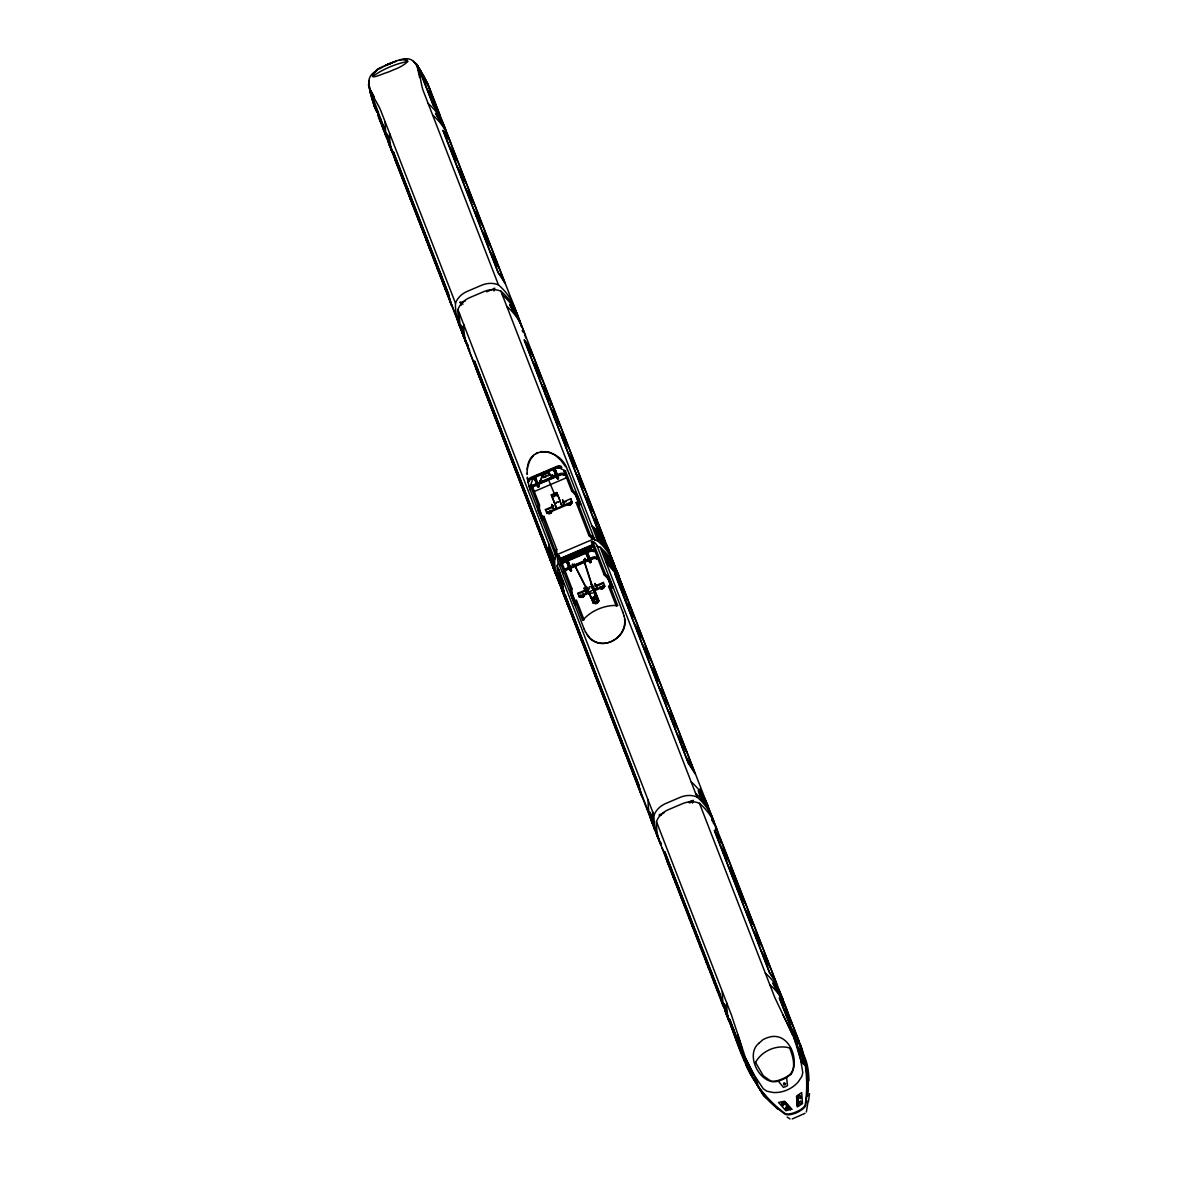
<?xml version="1.0" encoding="UTF-8"?>
<svg xmlns="http://www.w3.org/2000/svg" width="1178" height="1178" viewBox="0 0 1178 1178"><rect width="100%" height="100%" fill="white"/><g stroke="black" fill="none" stroke-linecap="round" stroke-linejoin="round"><path stroke-width="1.5" d="M591.798 584.406L591.003 583.89L591.695 584.7M527.14 474.219L527.155 473.335M527.067 473.909L527.155 471.2M369.008 83.667L368.994 86.804M650.079 813.821L650.256 813.085L653.613 825.94M591.577 535.975L592.887 539.347L556.87 554.705L556.723 549.316L543.941 516.347L542.587 516.921L542.278 520.985L538.42 511.046L538.125 505.406L530.468 485.675L532.574 479.623L537.993 475.029M531.705 486.19L531.823 485.086L530.468 485.675M527.258 470.066L527.641 467.357M750.018 1069.109L750.106 1072.922M808.152 1100.797L806.37 1111.973M808.476 1101.563L809.507 1093.699M742.582 1052.837L751.461 1071.818L751.593 1075.367M531.823 485.086L539.48 504.832L539.48 509.294L542.351 517.098M575.453 602.473L571.934 593.005L571.934 588.558L559.152 555.589L557.798 556.163L570.579 589.133L570.874 594.757L574.731 604.712L576.101 604.123M527.184 469.831C528.51 442.869 561.405 448.995 567.56 470.228M808.947 1080.594C808.638 1069.889 807.048 1055.665 798.493 1048.449M543.47 518.349L543.941 516.347M493.965 288.36L494.068 290.995M593.226 544.413L592.932 546.003L560.919 559.417L562.259 560.301L591.709 547.741M692.605 803.101L692.914 801.526L689.631 802.91M540.893 480.109L542.557 472.761L543.073 473.821M541.217 479.652L542.852 472.761M369.215 80.59C368.302 101.013 383.218 118.801 386.885 138.709L377.667 114.914M542.587 516.921L555.162 550.744A13.223 10.867 -21.2 0 0 555.456 555.162L556.031 556.517L554.764 559.285A82.519 67.809 -21.2 0 0 558.946 582.55L560.33 585.628M557.798 556.163L557.592 557.032A13.223 10.867 -21.2 0 0 557.901 561.45L558.46 562.804L557.194 565.573A82.519 67.809 -21.2 0 0 561.391 588.838L563.732 594.861M558.946 556.458L559.152 555.589M527.818 466.311L530.071 459.965L533.575 455.415M583.714 560.198L584.656 560.242L583.714 560.198L591.297 583.817M592.976 597.349C593.697 598.895 596.893 599.955 594.345 596.76M594.227 599.543L594.934 598.395M593.491 599.808L594.316 598.66L594.596 599.396M585.657 587.027L585.819 586.099L585.937 587.159M591.356 597.143L590.988 598.188M575.041 600.647L582.698 620.394L584.052 619.805L576.395 600.073L575.041 600.647L574.731 604.712M549.007 473.968L548.271 472.231L548.55 473.438M542.631 476.074L542.116 475.014L542.881 475.382M755.083 1063.395C761.017 1050.864 777.436 1043.841 790.585 1048.258M593.933 599.587L594.33 598.763M527.906 480.668L528.186 480.006A5.419 4.462 -21.2 0 1 530.453 477.694L557.385 466.208A5.419 4.462 -21.2 0 1 560.654 466.164L561.42 467.828A4.83 3.961 -21.2 0 0 557.15 467.887L531.779 478.71A4.83 3.961 -21.2 0 0 528.804 481.728L527.906 480.668L528.804 481.728M528.259 481.611L528.539 480.948A5.419 4.462 -21.2 0 1 530.807 478.636L557.739 467.151A5.419 4.462 -21.2 0 1 561.022 467.106L561.715 467.357M530.748 488.001L531.028 487.339A5.419 4.462 -21.2 0 1 533.295 485.027L560.213 473.541A5.419 4.462 -21.2 0 1 563.496 473.497L564.262 475.146A4.83 3.961 -21.2 0 0 559.977 475.22L534.606 486.028A4.83 3.961 -21.2 0 0 531.646 489.061L530.748 488.001L531.646 489.061M531.101 488.944L531.381 488.281A5.419 4.462 -21.2 0 1 533.649 485.969L560.581 474.484A5.419 4.462 -21.2 0 1 563.864 474.439L564.556 474.69M560.36 564.395L560.64 563.717A5.419 4.462 -21.2 0 1 562.907 561.405L589.839 549.935A5.419 4.462 -21.2 0 1 593.108 549.876L593.889 551.54A4.83 3.961 -21.2 0 0 589.604 551.613L564.233 562.421A4.83 3.961 -21.2 0 0 561.258 565.455L560.36 564.395L561.258 565.455M560.728 565.337L561.008 564.66A5.419 4.462 -21.2 0 1 563.275 562.348L590.207 550.877A5.419 4.462 -21.2 0 1 593.476 550.818L594.168 551.083M563.202 571.713L563.482 571.05A5.419 4.462 -21.2 0 1 565.749 568.738L592.681 557.253A5.419 4.462 -21.2 0 1 595.95 557.209L596.731 558.873A4.83 3.961 -21.2 0 0 592.446 558.932L567.074 569.754A4.83 3.961 -21.2 0 0 564.1 572.773L563.202 571.713L564.1 572.773M563.57 572.655L563.85 571.993A5.419 4.462 -21.2 0 1 566.117 569.681L593.049 558.195A5.419 4.462 -21.2 0 1 596.318 558.151L597.01 558.401M591.783 588.19C592.357 585.098 587.145 586.732 589.515 589M589.942 591.886L591.606 590.664M582.698 620.394C590.767 610.646 605.036 604.77 617.625 605.492L609.983 585.746L608.614 586.335L616.271 606.081L617.625 605.492M558.519 502.388C559.329 500.694 554.602 502.638 556.443 503.271M548.374 472.349L548.786 474.94M561.42 467.828L561.346 466.414M564.262 475.146L564.188 473.747M593.889 551.54L593.8 550.141M596.731 558.873L596.642 557.459M551.554 476.516L551.451 475.367L551.245 476.53M574.584 564.63L573.848 565.013M759.044 1043.104L762.799 1039.806A20.556 16.242 -24.8 0 1 768.616 1037.317C788.686 1030.897 800.348 1059.832 791.012 1074.395M546.003 476.884L545.34 477.237L545.959 475.014L548.02 476.089M589.648 594.566C587.042 587.483 589.368 596.907 588.632 593.123M758.985 1043.178C743.863 1055.135 761.592 1088.369 779.998 1080.55A58.149 53.982 -26.4 0 0 785.063 1078.385L790.998 1074.41M593.609 589.294L594.861 592.166L594.448 591.179M547.726 471.141L546.813 471.067L547.166 472.025M544.103 477.178L543.058 474.557L543.235 476.648M372.484 76.511C382.924 69.104 395.41 63.862 407.986 61.374M805.001 1113.328L792.234 1118.953M592.608 593.005L590.531 593.241M376.916 69.826C364.562 82.828 381.716 73.831 387.695 72.27A20.556 6.067 -23.5 0 0 393.511 69.782C403.671 66.454 417.321 56.397 396.706 60.726M692.914 801.526L692.208 802.056L692.502 800.466L689.233 801.865M387.886 64.466L390.065 63.538L388.048 64.407M377.269 69.576L373.397 73.581L373.087 75.996M376.975 70.503C358.981 79.736 375.605 98.334 380.523 109.937L455.488 303.232A82.519 67.809 -21.2 0 0 459.685 326.497L462.615 332.579L393.82 156.615A82.431 67.735 -21.2 0 1 389.624 133.408M545.929 473.409L545.591 472.393M377.166 69.664L380.538 67.632M542.557 472.761L542.778 473.836M377.932 69.134L378.624 68.692A15.255 8.585 -10.2 0 1 379.934 67.956M588.323 591.474L588.647 593.653M535.71 453.751L538.066 452.485M383.071 66.498L393.01 62.257M796.946 1101.666L798.183 1101.032M797.035 1103.138L796.534 1096.114L801.688 1092.566L802.498 1103.624L797.256 1106.937L797.035 1103.138L798.272 1102.372M798.345 1103.698L797.108 1104.316M798.419 1105.023L797.182 1105.627M798.095 1099.678L796.858 1100.296M796.755 1098.927L797.992 1098.308M796.652 1097.543L797.904 1096.939L797.786 1095.511M380.906 67.455L383.203 66.454M384.705 65.791L386.355 65.099A56.176 1.193 -23.1 0 1 391.332 62.979L394.63 61.565M465.384 300.891L460.465 302.982L460.053 301.936L461.496 305.161M486.705 291.805L494.893 288.301M534.032 476.884L534.841 476.545L536.196 479.652L535.386 480.006L534.223 477.414L534.841 476.545M553.704 469.109L554.323 468.24L555.677 471.347L554.867 471.701L553.513 468.579M534.444 478.636L535.813 478.062L536.299 479.166L534.945 479.755L534.444 478.636L537.58 486.558L538.935 485.969L535.813 478.062M553.925 470.331L555.294 469.757L555.78 470.861L558.416 477.664L557.061 478.253L553.925 470.331L557.061 478.253M554.426 471.45L555.78 470.861M579.488 505.126L575.63 495.187L571.698 491.093L564.041 471.362L565.396 470.773L573.053 490.519L576.984 494.598L580.842 504.552L577.514 502.034L576.16 502.608L588.941 535.578L592.887 539.347M558.519 478.68L557.165 475.559L556.355 475.912L557.709 479.019L558.313 478.15L557.709 479.019M556.546 476.442L557.165 475.559M556.576 477.134L557.93 476.56L555.294 469.757M538.228 487.324C539.068 487.53 535.386 480.698 539.038 486.985M534.267 491.491L567.001 477.532M554.809 503.816L551.319 494.834L556.767 492.522L559.992 500.738M554.558 503.065L551.657 495.585L557.091 493.258M553.748 496.748L552.968 494.863L553.262 495.614M555.751 495.894L555.28 494.863M538.125 505.406L539.48 504.832M571.698 491.093L573.053 490.519M538.42 511.046L539.774 510.457M575.63 495.187L576.984 494.598M562.48 502.284L570.785 498.736L572.331 502.623L546.96 513.431L545.414 509.559L553.719 506.01M547.402 509.588L552.394 507.468M562.804 503.021L566.132 501.607M552.835 507.085L551.672 504.375L553.675 509.087L556.399 507.924L555.589 505.833L555.942 506.834M560.198 501.666L559.844 500.93L561.832 505.612L564.556 504.449L563.747 502.358M555.368 549.89L556.723 549.316M588.941 535.578L591.091 535.43A13.223 10.867 -21.2 0 1 594.183 538.655L594.816 539.98L597.747 540.967A82.519 67.809 -21.2 0 1 612.295 559.8L614.857 566.058A82.519 67.809 -21.2 0 1 615.844 569.283M611.294 587.189L608.084 578.899L604.152 574.82L591.371 541.851L593.521 541.718A13.223 10.867 -21.2 0 1 596.613 544.943L597.246 546.268L600.176 547.24A82.519 67.809 -21.2 0 1 614.739 566.088L617.287 572.331A82.519 67.809 -21.2 0 1 618.273 575.556M591.592 545.119L560.522 558.357L561.862 559.255M559.741 559.035L592.534 545.061M560.919 559.417L593.638 545.458M560.934 560.286L593.683 546.327M561.332 560.463L592.401 547.21M566.692 561.126L567.295 560.257L568.65 563.379L567.84 563.717L566.485 560.61M586.983 552.482L588.131 555.074L587.321 555.412L586.173 552.821L586.777 551.952M566.913 562.362L568.267 561.773L568.753 562.893L567.398 563.467L566.913 562.362L570.034 570.27L571.404 569.696L568.267 561.773M586.394 554.058L587.748 553.469L588.249 554.588L590.885 561.391L589.515 561.965L586.394 554.058L589.515 561.965M587.94 554.543L587.321 555.412M586.88 555.162L588.249 554.588M569.327 567.943L570.137 567.59L571.492 570.697L570.682 571.05L569.327 567.943L570.682 571.05M590.973 562.392L589.618 559.285L588.809 559.624L590.163 562.745L590.767 561.877L590.163 562.745M569.519 568.459L570.137 567.59M589.015 560.154L589.618 559.285M589.029 560.861L590.384 560.272L587.748 553.469M570.476 570.52L571.492 570.697M570.579 589.133L571.934 588.558M604.152 574.82L605.507 574.231L608.79 577.294L613.296 588.264L609.983 585.746M570.874 594.757L572.243 594.183M608.084 578.899L609.438 578.324M589.383 592.902L579.414 597.158L577.868 593.27L586.335 589.677M594.787 586.07L603.239 582.462L603.578 583.198L596.804 586.084M579.9 593.3L584.965 591.135M586.143 592.799L584.126 588.102L586.143 592.799L588.853 591.65L586.85 586.938M597.01 588.161L595.008 583.463L597.01 588.161L594.286 589.324L592.387 584.789M589.059 592.166L579.09 596.421L579.414 597.158M598.88 601.06L594.492 589.854L604.461 585.599L604.785 586.335L594.831 590.59L598.88 601.06L593.447 603.372L589.633 593.668M593.918 600.338L593.211 598.718M595.906 599.484L594.978 597.305L595.391 598.306M593.123 602.635L598.557 600.324M659.003 815.088L663.921 812.997M688.526 802.512L693.444 800.407M394.483 61.654L396.235 60.903M396.044 60.991L396.795 60.682M789.142 1106.363L787.846 1106.819M790.04 1107.335L788.745 1107.791M790.924 1108.292L789.628 1108.763M783.282 1101.695L784.239 1102.799L785.505 1102.299M785.122 1103.786L786.433 1103.33M787.331 1104.346L786.035 1104.817M786.948 1105.833L788.244 1105.376M399.195 59.931L400.814 59.592M548.786 473.453L547.947 472.805M401.109 59.533C421.15 53.643 418.794 80.31 423.55 91.59L498.471 284.914A82.519 67.809 -21.2 0 1 513.034 303.747L515.581 309.991A82.519 67.809 -21.2 0 1 517.363 316.514M554.161 468.27L559.55 468.108L565.396 470.773M660.195 815.47L661.123 815.309L659.798 814.425M540.525 451.601L547.844 451.778M595.877 596.112L594.787 595.405L595.523 596.009M403.568 59.445L405.733 59.798L407.146 61.477M548.786 451.999L554.691 454.855M576.16 502.608L576.896 502.932M608.614 586.335L610.484 587.336M591.371 541.851L593.373 543.22M413.419 61.359L416.497 64.054L421.032 71.225M785.211 1006.807L779.807 998.826L793.074 1032.208L799.361 1051.409L802.292 1053.75M591.106 639.109C605.61 650.786 627.108 636.414 624.546 618.818M461.246 302.304L462.998 304.248M766.834 1098.544L763.506 1095.761L756.526 1083.834M787.154 1117.024L790.026 1118.953M699.703 792.661C697.567 793.133 703.03 798.89 703.929 800.863M773.887 983.998C772.886 985.691 790.364 1012.462 778.614 990.448M555.53 455.474L560.581 459.965L565.573 466.665M564.041 471.362L564.925 472.039M591.857 525.786C605.521 536.329 609.703 553.542 615.211 568.9C612.678 556.634 605.816 545.429 596.318 537.301M601.605 550.906C614.725 561.081 619.216 577.456 624.311 592.387M606.066 562.421L617.331 575.365L624.163 590.738M602.414 539.023L599.204 535.592L607.583 550.229M614.077 566.957C596.966 542.719 628.316 595.081 616.153 569.754M416.747 64.51L414.435 62.625M590.149 638.564L585.437 631.938M790.526 1109.735L784.239 1102.799M416.983 64.775L417.704 65.939M593.903 599.175L593.521 597.923L594.448 600.103M547.034 470.861L551.157 475.411M548.153 472.555L550.906 475.573M699.732 792.676C702.854 793.972 712.204 815.058 705.651 803.175M773.902 984.013L775.286 985.662M778.319 1081.095L783.444 1087.397L785.52 1086.646L787.508 1085.66L786.624 1077.546M423.638 77.424L428.689 85.876L515.581 309.991M601.84 538.272C593.241 527.906 617.743 567.148 606.42 544.634M420.163 70.606L425.626 79.5M422.21 76.01L428.262 85.464M427.025 88.88L433.298 98.525M430.073 96.729L436.331 106.373M438.702 116.769L435.963 114.001L443.9 127.077M449.142 145.925L455.415 155.584M451.675 152.463L457.947 162.122M457.358 167.129L463.631 176.774M459.891 173.667L466.164 183.326M465.575 188.318L471.848 197.978M468.108 194.871L474.381 204.516M473.792 209.522L480.064 219.182M476.339 216.06L482.597 225.72M482.008 230.726L488.281 240.371M484.556 237.264L490.814 246.909M490.239 251.915L496.498 261.575M492.772 258.453L499.045 268.113M515.125 313.878L510.133 305.338L514.801 310.904M527.111 347.054L533.384 356.698M532.692 361.44L538.964 371.099M536.152 370.334L542.41 379.993M541.718 384.735L547.991 394.394M545.178 393.629L551.437 403.288M550.759 408.03L557.017 417.675M554.205 416.924L560.478 426.583M559.786 431.31L566.058 440.97M562.421 438.128L568.694 447.773M568.002 452.514L574.275 462.174M570.638 459.317L576.911 468.977M576.219 473.718L582.492 483.363M578.854 480.521L585.127 490.166M584.435 494.907L590.708 504.567M587.689 503.286L593.962 512.945M592.652 516.111L598.925 525.771M595.906 524.49L602.179 534.135M612.148 564.144C601.663 551.731 628.596 592.681 614.916 568.194M617.213 579.443L623.486 589.103M620.453 587.822L626.725 597.467M625.43 600.647L631.702 610.292M628.684 609.011L634.942 618.671M634.265 623.412L640.523 633.057M636.9 630.215L643.159 639.875M642.481 644.602L648.739 654.261M645.117 651.419L651.39 661.064M650.698 665.806L656.971 675.465M653.334 672.609L659.606 682.268M658.914 687.01L665.187 696.654M662.36 695.904L668.633 705.563M667.941 710.29L674.214 719.949M671.386 719.198L677.659 728.843M676.967 733.585L683.24 743.244M680.428 742.493L686.686 752.138M686.008 756.88L692.266 766.539M720.347 845.465L726.62 855.125M722.88 852.018L729.153 861.663M728.564 866.669L734.836 876.314M731.111 873.207L737.369 882.867M736.78 887.859L743.053 897.518M739.328 894.411L745.586 904.056M745.011 909.063L751.269 918.722M747.544 915.6L753.817 925.26M753.228 930.267L759.486 939.911M755.761 936.804L762.033 946.464M761.444 951.456L767.703 961.115M763.977 958.009L770.25 967.653M775.86 986.413L772.65 982.982L777.377 991.258M783.046 1007.205L789.319 1016.864M786.094 1015.053L792.367 1024.713M791.616 1028.85L797.668 1038.289M794.797 1036.92L800.26 1045.814M587.1 634.78C599.705 654.806 631.555 636.797 623.884 615.549M514.403 312.936L509.676 304.66L514.609 310.403L519.572 320.755L516.847 316.19M703.207 799.921C687.628 773.283 714.354 813.983 706.564 804.707M756.57 1079.725L757.749 1084.702L750.857 1074.365M422.225 74.185L427.113 82.46M423.403 75.583L427.82 84.021M440.616 119.567L435.492 113.324L442.869 125.354M514.933 313.377L518.07 318.413M604.329 541.836L601.207 535.902M703.737 800.363L705.843 803.676M775.669 985.912L777.774 989.225M777.907 991.685L782.207 998.34L777.583 988.725M618.008 575.556L619.068 578.265M417.395 65.453L433.313 105.092L440.16 116.004L429.086 87.658M444.194 127.401L445.048 128.682L441.455 120.804M518.379 318.723L519.233 320.018L515.64 312.141M553.881 495.57L554.293 496.512M370.363 90.132L372.042 92.709M751.476 1071.833L753.125 1074.439M417.218 65.232L419.545 69.104M749.296 1071.627C757.631 1088.089 770.221 1102.21 784.828 1113.401A6.818 3.873 -24 0 0 787.67 1114.02L788.862 1113.946A13.768 7.834 -24 0 0 794.001 1112.754A31.703 18.053 -24 0 0 798.242 1110.957A13.768 7.834 -24 0 0 802.719 1108.042L803.617 1107.232A6.818 3.873 -24 0 0 805.237 1104.699C808.182 1084.702 806.65 1063.94 800.422 1044.695M750.577 1073.688L757.233 1083.686L756.983 1080.756L742.92 1053.574M443.576 126.385L445.402 129.418L440.425 119.066M607.288 548.654L608.761 550.951L603.121 538.714M557.754 576.351L556.001 573.45L559.197 581.682M571.948 613.002L570.211 610.086L618.052 733.511M448.862 139.254L443.458 131.273L498.25 272.589L504.523 282.249M614.99 568.488L612.854 563.85M620.585 582.197L615.181 574.216L688.438 763.167L695.285 774.064L618.759 576.454M720.273 839.325L714.869 831.329L769.661 972.66L776.508 983.556L721.142 840.989M605.168 543.058L608.275 549.434M548.933 475.397L547.799 472.79M555.56 494.436L555.353 493.479L555.825 494.569M594.183 590.576L594.596 591.489M594.257 592.298L593.918 591.606M595.7 597.496L595.744 597.644M589.206 593.609L589.53 594.198M461.143 172.577L461.32 172.871A11.073 9.1 -21.2 0 1 461.82 174.624M522.149 330.547L523.061 332.122M611.676 561.479L612.589 563.055M625.871 598.115L626.799 599.705M715.414 829.047L716.327 830.623M419.574 68.987L423.771 76.128M615.593 569.357L618.082 574.717M699.452 803.293L774.638 997.162L794.09 1038.098L800.628 1059.744L802.778 1072.451L801.953 1076.206L798.345 1081.772A25.342 19.982 -24.8 0 1 773.195 1092.492L766.79 1091.196L763.27 1088.708L754.215 1075.219L745.645 1058.389L731.612 1015.495L656.47 821.626A19.481 16.006 -21.2 0 1 668.147 809.787L682.636 803.617A19.481 16.006 -21.2 0 1 699.452 803.293A82.519 67.809 -21.2 0 1 714.001 822.141L716.563 828.384A82.519 67.809 -21.2 0 1 717.549 831.609M372.263 93.121L374.251 96.861M786.639 1022.224L792.956 1035.521M427.216 84.139L430.206 89.793M390.728 148.192L392.289 151.182M663.597 850.972L660.652 844.891A82.519 67.809 -21.2 0 1 656.47 821.626M733.923 1032.355L730.978 1026.274A82.416 67.735 -21.2 0 1 726.782 1003.067M449.893 141.124L448.656 138.724A82.519 67.809 -21.2 0 0 442.913 130.302L498.117 272.678A82.519 67.809 -21.2 0 1 503.86 281.1L505.097 283.486L449.731 140.918M531.116 350.617L529.879 348.232A82.519 67.809 -21.2 0 0 524.136 339.794L597.791 529.805A82.519 67.809 -21.2 0 1 603.534 538.228M621.631 584.067L620.379 581.667A82.519 67.809 -21.2 0 0 614.636 573.244L688.305 763.241A82.519 67.809 -21.2 0 1 694.048 771.664M721.304 841.195L720.067 838.795A82.519 67.809 -21.2 0 0 714.324 830.372L769.514 972.733A82.519 67.809 -21.2 0 1 775.271 981.171M786.241 1008.677L785.004 1006.292A82.519 67.809 -21.2 0 0 779.262 997.869L795.724 1040.056L801.467 1062.35L804.338 1064.838L799.715 1043.531M422.166 73.581L422.652 74.523M555.854 506.673L554.602 503.639M552.791 507.011L552.188 505.612M593.815 588.22L593.462 587.483M588.382 590.531L588.028 589.795M585.245 590.723L584.641 589.324M574.319 564.203L585.54 586.276M585.746 586.659L591.061 597.113M574.01 564.233L590.885 597.437M416.276 64.039L417.056 65.6M546.592 472.879L546.047 472.201M545.164 473.806L544.369 472.054L544.958 473.306M783.09 1015.038L786.286 1021.503M750.666 1074.689L661.697 847.218M749.62 1072.363L745.983 1064.971M745.703 1064.205L749.237 1071.509M587.807 591.768L588.293 592.799M552.673 475.19L553.13 476.28L552.585 474.955M563.113 501.033L563.437 501.872M585.584 560.006L584.892 558.328L585.186 559.094M544.354 473.659L543.912 472.245L544.737 474.057M595.891 585.584L596.186 586.32L595.508 584.686M553.056 506.893L552.349 505.215L553.056 506.805M539.995 480.595L540.054 480.786M592.519 597.54L593.226 599.72M572.449 564.321L572.508 564.498M572.655 564.836L572.596 564.66M745.645 1058.389L748.074 1063.631M543.456 475.514L544.207 477.296M593.55 590.561L593.197 589.795L594.242 592.195M420.605 72.241L433.18 105.181A82.519 67.809 -21.2 0 1 438.923 113.603M561.008 503.757L561.361 504.493L560.978 503.462M570.785 498.736L571.124 499.487M572.331 502.623L572.007 501.887L546.636 512.695L546.96 513.431M557.93 476.56L558.416 477.664M590.384 560.272L590.885 561.391M564.556 504.449L562.569 499.766L563.231 501.401M555.53 493.906L556.296 495.658M594.492 589.854L594.831 590.59M551.319 494.834L551.657 495.585M555.574 506.069L556.399 507.924M595.656 597.379L596.451 599.249M593.123 598.453L593.594 599.499M390.404 147.441L389.358 145.1A82.416 67.735 -21.2 0 1 385.162 121.894M538.935 485.969L538.449 484.865L537.094 485.439L537.58 486.558M545.414 509.559L545.738 510.295M571.404 569.696L570.903 568.576L569.548 569.165L570.034 570.27M464.912 339.529L463.543 336.437A82.519 67.809 -21.2 0 1 459.346 313.171M577.868 593.27L578.207 594.021M548.874 544.103L550.082 557.695L554.44 570.446M554.146 569.386L561.42 587.41M561.037 585.937L560.728 582.153L568.65 607.097M651.169 819.652L655.277 829.503L619.392 736.942M658.178 838.029L656.809 834.937A82.519 67.809 -21.2 0 1 652.612 811.671M447.169 133.88L449.716 140.123A82.519 67.809 -21.2 0 1 450.703 143.348M567.398 469.86L569.136 473.762M789.569 1047.89C792.897 1056.106 797.477 1070.287 787.758 1076.059A26.52 24.62 -26.4 0 1 784.769 1077.796A56.176 52.156 -26.4 0 1 779.792 1079.917A26.52 24.62 -26.4 0 1 776.479 1080.874L772.842 1081.375A15.255 8.585 -10.2 0 1 771.222 1081.345L763.285 1075.75L755.525 1062.409M583.979 628.654L585.599 632.321M563.732 502.594L562.951 500.797M543.235 476.589L543.735 477.738L543.397 476.427M595.523 585.466L595.891 586.291L595.494 585.304M595.229 598.866L594.257 596.554M594.64 599.013L593.889 596.951M539.922 480.491L540.408 481.552M585.068 589.471L585.569 590.693L584.995 589.412M572.39 564.203L572.714 564.954M549.036 474.174L548.359 472.525M589.088 593.108L589.633 594.434M549.213 481.36L553.881 492.61M556.899 473.792L556.811 473.63M569.872 565.808L569.784 565.661M390.433 147.117L392.097 152.139L390.743 148.634M799.317 1042.235L796.681 1035.786M798.655 1040.792L803.956 1063.763L801.673 1061.702L799.361 1051.409M794.797 1031L797.05 1036.493M373.971 105.387L374.486 106.756M374.192 105.961L376.18 111.1M654.408 828.767L655.071 830.461L654.276 828.267M728.593 1020.104L728.961 1021.031L727.592 1016.776M516.509 312.376L614.857 566.058M615.77 568.429L714.118 822.111A82.519 67.809 -21.2 0 1 715.9 828.62M715.046 824.482L801.923 1048.597C807.71 1066.87 808.461 1086.558 805.575 1105.435A6.818 3.873 -24 0 1 803.941 1107.968A12.384 7.053 -24 0 1 802.041 1109.647L798.61 1111.796A16.433 9.365 -24 0 1 794.384 1113.608L790.482 1114.579A12.384 7.053 -24 0 1 786.904 1114.712A6.818 3.873 -24 0 1 785.152 1114.138C754.288 1093.022 741.153 1056.489 730.095 1022.489M609.011 551.333L614.415 565.617M786.079 1008.486L795.179 1031.707M604.859 541.63L605.89 544.295M608.29 550.465L609.321 553.145M614.607 566.751L615.638 569.43M433.902 102.192L435.816 107.154M537.477 369.362L539.45 374.457M616.315 572.744L617.331 575.365M700.041 788.7L702.029 793.795M705.975 804L707.963 809.109M711.851 819.108L713.765 824.055M730.743 867.862L732.716 872.957M735.352 879.775L738.65 888.271M786.035 1010.444L789.231 1018.675M563.379 436.272L566.5 444.312M679.986 737.045L681.856 741.875M750.666 919.355L752.536 924.185M801.364 1050.732L804.633 1059.169A199.303 113.456 -24 0 1 808.034 1088.619L807.431 1096.379L807.71 1087.868A199.303 113.456 -24 0 0 804.294 1058.433M801.688 1051.689L803.646 1056.74M604.653 544.81L605.669 547.417M610.94 561.037L611.956 563.644M614.401 569.931L615.417 572.552M599.116 533.207L600.22 536.064M602.473 541.851L603.578 544.722M608.849 558.328L609.968 561.184M612.207 566.986L613.326 569.843M596.863 530.615L601.325 542.13M606.596 555.736L611.058 567.251M594.434 528.127L598.895 539.642M604.181 553.262L608.643 564.777M466.002 341.296L462.115 332.77A82.519 67.809 -21.2 0 1 457.918 309.519A19.481 16.006 -21.2 0 1 469.61 297.681L484.099 291.511A19.481 16.006 -21.2 0 1 500.915 291.187L597.747 540.967M600.176 547.24L697.023 797.02A82.519 67.809 -21.2 0 1 711.571 815.868L714.118 822.111M568.959 473.394L594.816 539.98M597.069 545.9L622.926 612.486M575.188 493.729L578.472 502.181M607.112 576.057L611.691 587.881M577.514 502.034L590.296 534.989M592.74 541.276L605.507 574.231M603.239 582.462L604.785 586.335M556.767 492.522L560.242 501.489M561.022 503.521L561.832 505.612M591.12 597.393L593.447 603.372M552.865 506.996L553.675 509.087M568.65 563.379L567.84 563.717M539.185 509.087L542.454 517.525M555.56 551.319L556.87 554.705M570.446 589.707L575.026 601.546M530.188 489.915L556.031 556.517M558.298 562.421L584.141 629.023M457.918 309.519L554.764 559.285M557.194 565.573L654.026 815.338A82.519 67.809 -21.2 0 0 658.222 838.603L661.152 844.685L659.739 841.018A82.519 67.809 -21.2 0 0 661.476 843.934M548.874 547.549C554.735 557.223 552.85 568.827 557.533 578.884M558.608 569.239C562.392 580.445 563.246 592.637 567.266 604.005M549.081 550.98L553.542 562.495M558.622 572.685L558.828 576.101L563.29 587.616M549.493 554.352L552.099 564.1M550.597 557.223L550.818 556.222L553.954 565.867M558.828 576.101L560.875 585.01M560.33 582.344L560.551 581.343L563.688 591.003M550.082 557.695L552.615 565.808M554.558 569.21L552.835 563.01M559.226 579.488L561.832 589.236M564.291 594.33L562.583 588.131M377.902 114.06L396.117 161.062M469.669 350.749L466.473 342.518A82.519 67.809 -21.2 0 0 468.211 345.434M555.339 571.742L468.005 347.952A82.519 67.809 -21.2 0 1 463.808 324.686M566.382 600.22L569.578 608.452M655.91 831.153L659.106 839.369M664.259 852.681L729.447 1020.84L726.517 1014.759A82.431 67.735 -21.2 0 1 722.32 991.537M460.731 328.839L373.676 102.324M463.16 335.112L559.992 584.892M559.83 582.815L562.362 590.929M562.436 591.165L659.268 840.945M396.544 163.595L451.822 306.206L448.376 293.852L393.585 152.536L395.882 161.842M477.767 373.087L551.51 563.334L548.064 550.98L474.808 362.029L477.105 371.335M551.878 564.218L553.469 568.326M553.071 567.369L555.309 573.053M560.625 586.114L562.657 592.004M568.267 606.537L642.01 796.77L638.564 784.415L565.307 595.464L567.605 604.77M667.955 863.665L723.233 1006.262L719.787 993.923L664.996 852.592L667.293 861.898M732.893 1031.162L741.904 1054.428M391.14 149.694L391.803 151.388L391.302 149.945M465.325 341.016L466.267 343.475L465.487 341.281M431.236 92.974L427.216 82.696M653.716 826.956L654.777 829.695L653.937 827.133M554.44 570.903L555.795 574.408L553.439 568.252M564.188 596.024L565.543 599.528L563.879 594.507M464.912 339.971L465.766 342.121M727.975 1018.528L725.942 1012.903M653.805 827.192L652.7 824.305M563.717 594.787L564.277 596.259M464.441 338.719L465.001 340.206M390.816 148.87L389.727 145.984M726.914 1015.716L729.241 1021.797L728.122 1018.469M464.471 338.808L463.366 335.877M740.771 1048.184L729.933 1020.089L732.23 1029.395M652.185 822.936L652.73 824.379M463.941 337.394L462.969 334.596M389.756 146.057L389.182 144.555M747.662 1068.24L744.717 1058.256M744.452 1060.98L741.492 1050.216M736.132 1039.526L733.187 1028.468M739.18 1047.375L736.221 1036.316M732.966 1031.398L732.024 1028.88A82.519 67.809 -21.2 0 1 729.638 1019.014L742.729 1053.662M708.847 969.126L705.887 958.067M714.531 983.792L711.571 972.719M717.063 990.33L714.104 979.257M700.63 947.937L697.67 936.863M706.314 962.588L703.354 951.515M692.414 926.733L689.454 915.674M698.083 941.384L695.138 930.325M684.182 905.543L681.237 894.47M689.866 920.195L686.907 909.121M675.966 884.339L673.021 873.266M681.65 898.991L678.69 887.932M668.044 863.901L667.087 861.383A82.519 67.809 -21.2 0 1 664.701 851.532L719.891 993.893A82.519 67.809 -21.2 0 0 722.291 1003.744M673.433 877.801L670.473 866.728M639.094 789.201L636.135 778.143M630.053 765.921L627.108 754.848M633.514 774.815L630.554 763.742M621.027 742.626L618.067 731.553M624.473 751.52L621.528 740.461M612 719.331L609.041 708.272M615.446 728.225L612.486 717.166M603.784 698.127L600.824 687.068M606.42 704.945L603.46 693.871M595.567 676.938L592.608 665.864M598.203 683.741L595.243 672.667M587.336 655.734L584.391 644.675M589.987 662.537L587.027 651.478M578.516 632.969L575.556 621.896M581.77 641.347L578.81 630.274M568.356 606.773L567.398 604.255A82.519 67.809 -21.2 0 1 565.013 594.404L638.667 784.401A82.519 67.809 -21.2 0 0 641.068 794.252M570.299 611.765L567.34 600.706M573.539 620.143L570.594 609.085M561.626 589.339L565.042 598.174M545.738 548.433L542.793 537.374M548.992 556.811L546.032 545.753M537.521 527.243L534.562 516.17M540.776 535.607L537.816 524.549M529.305 506.039L526.345 494.981M531.941 512.842L528.996 501.784M521.088 484.835L518.129 473.777M523.724 491.653L520.764 480.58M512.872 463.646L509.912 452.573M515.508 470.449L512.548 459.376M503.845 440.351L500.886 429.293M507.291 449.245L504.331 438.187M494.804 417.056L491.859 405.998M498.265 425.965L495.305 414.892M485.778 393.761L482.818 382.703M489.223 402.67L486.278 391.597M477.841 373.323L476.899 370.805A82.519 67.809 -21.2 0 1 474.513 360.954L548.168 550.951A82.519 67.809 -21.2 0 0 550.568 560.816M480.197 379.375L477.237 368.302M443.311 284.251L440.366 273.178M445.858 290.789L442.899 279.716M435.094 263.047L432.149 251.974M437.642 269.585L434.682 258.527M426.878 241.843L423.918 230.785M429.425 248.396L426.465 237.323M418.661 220.654L415.701 209.581M421.194 227.192L418.249 216.119M410.445 199.45L407.485 188.392M412.977 205.988L410.018 194.93M402.228 178.246L399.268 167.188M404.761 184.799L401.801 173.726M396.633 163.83L395.675 161.312A82.519 67.809 -21.2 0 1 393.29 151.461L448.479 293.823A82.519 67.809 -21.2 0 0 450.879 303.688M380.111 121.201L377.151 110.128M383.144 129.05L380.199 117.991M372.646 99.997L372.101 97.465L375.046 108.14M518.011 316.278L515.463 310.035A82.519 67.809 -21.2 0 0 500.915 291.187M793.972 1037.789L795.901 1043.237M528.951 486.249L530.35 490.298M622.75 612.133L624.045 615.917M583.949 559.992L595.361 595.523M591.43 584.229L595.023 595.42M726.59 1014.832L725.353 1010.989M553.13 567.443L552.497 565.514M389.432 145.188L388.784 143.26M737.708 1034.387L739.858 1041.293M562.23 590.649L565.749 598.571L564.321 594.905A82.519 67.809 -21.2 0 0 566.073 597.82M654.202 827.854L652.45 821.213M651.89 821.861L650.374 816.369M465.398 340.869L461.452 326.1L461.599 328.957M462.365 332.667L463.087 334.876M391.214 149.532L387.267 134.763L387.591 138.548M388.195 141.345L388.917 143.539M742.052 1048.847L740.108 1042.074M465.133 340.147L465.781 342.121M417.262 66.483L418.573 72.859M370.098 90.073L371.615 95.123M726.119 855.95L726.561 857.51M711.91 819.314L712.366 820.875M374.251 106.153L370.083 91.958M372.955 101.661L372.322 99.261M373.279 102.457L373.971 105.107M369.686 89.337L370.555 92.738M529.113 486.617L527.302 478.121M376.091 107.669L377.24 112.366M726.797 1013.478L727.783 1017.277M724.558 1007.705L725.545 1011.49M554.337 569.887L550.98 557.032L551.127 559.889M464.809 338.955L461.29 325.29L461.761 329.884M461.57 329.384L462.571 333.168M388.387 141.846L387.106 133.953L389.83 144.334M418.691 73.33L419.618 77.527M726.531 1011.475L724.264 1003.597L724.75 1008.206M652.347 820.138L650.079 812.275L650.565 816.869M368.92 86.112L369.244 87.628M368.861 84.934L369.215 86.598M726.782 1012.83L724.426 1004.422L724.573 1007.278M726.62 1012.55L726.988 1013.978M650.403 815.942L650.079 813.851M528.127 482.627L527.317 477.134M369.023 87.717L383.542 126.34A82.519 67.809 -21.2 0 0 385.942 136.192M368.449 84.418L368.743 86.2M797.904 1096.968L798.493 1106.333M563.084 580.754L563.084 584.2M553.336 555.618L553.336 559.064M784.195 1004.775A82.519 67.809 -21.2 0 0 782.413 998.267L779.865 992.023A82.519 67.809 -21.2 0 0 765.347 973.19M787.861 1013.006A82.519 67.809 -21.2 0 0 786.875 1009.782L784.327 1003.538A82.519 67.809 -21.2 0 0 769.808 984.72M756.232 1082.832A199.303 113.456 -24 0 0 771.87 1103.153L777.804 1109.013L772.194 1103.889A199.303 113.456 -24 0 1 758.264 1086.749M720.185 840.577A11.073 9.1 -21.2 0 1 720.686 842.329M603.769 586.511A1.973 1.119 -24 0 1 603.298 588.249A1.973 1.119 -24 0 1 600.765 588.75A1.973 1.119 -24 0 1 600.942 587.071M597.85 601.001A1.973 1.119 -24 0 1 596.539 602.989A1.973 1.119 -24 0 1 594.272 602.518A1.973 1.119 -24 0 0 596.053 602.738A1.973 1.119 -24 0 0 597.732 601.428M594.757 602.459A1.472 0.839 -24 0 0 597.437 601.325A1.472 0.839 -24 0 1 596.524 602.915A1.472 0.839 -24 0 1 594.816 602.562M597.658 601.119A1.973 1.119 -24 0 1 596.701 603.357A1.973 1.119 -24 0 1 594.522 602.459A1.973 1.119 -24 0 0 597.275 601.502M583.832 595.008A1.973 1.119 -24 0 1 582.683 597.143A1.973 1.119 -24 0 1 580.43 596.466A1.973 1.119 -24 0 0 582.815 596.613A1.973 1.119 -24 0 0 583.67 594.64M583.522 595.464A1.472 0.839 -24 0 1 582.654 597.069A1.472 0.839 -24 0 1 580.975 596.554M583.449 594.242A1.973 1.119 -24 0 1 581.696 595.774A1.973 1.119 -24 0 1 579.797 595.391M583.051 594.213A1.472 0.839 -24 0 1 582.639 595.184M582.226 595.464A1.472 0.839 -24 0 1 580.342 595.376M583.581 594.213A1.973 1.119 -24 0 1 581.858 596.142A1.973 1.119 -24 0 1 579.929 595.346M603.195 586.202A1.973 1.119 -24 0 1 602.797 586.629M601.634 587.277A1.973 1.119 -24 0 1 599.985 587.204A1.973 1.119 -24 0 0 601.958 588.013A1.973 1.119 -24 0 0 603.696 586.084M583.552 595.332A1.472 0.839 -24 0 1 581.019 596.716M583.036 594.36A1.472 0.839 -24 0 1 582.168 595.95A1.472 0.839 -24 0 1 580.474 595.45M597.217 601.281A1.472 0.839 -24 0 1 594.596 602.091M595.052 602.606A1.472 0.839 -24 0 0 596.039 603.46A1.472 0.839 -24 0 0 597.747 602.282A1.472 0.839 -24 0 0 596.554 601.56A1.973 1.119 -24 0 1 594.272 602.032M602.797 586.084A1.472 0.839 -24 0 1 602.488 587.719A1.472 0.839 -24 0 1 600.574 587.321M603.298 586.6A1.472 0.839 -24 0 1 602.194 588.278A1.472 0.839 -24 0 1 600.883 587.351M596.834 601.251A1.472 0.839 -24 0 1 594.33 601.457M603.003 586.026A1.472 0.839 -24 0 1 602.576 586.688M601.207 587.262A1.472 0.839 -24 0 1 600.78 587.248M595.862 601.428A1.472 0.839 -24 0 1 594.272 601.354M583.508 594.272A1.973 1.119 -24 0 1 582.344 596.407A1.973 1.119 -24 0 1 580.106 595.715M583.198 594.728A1.472 0.839 -24 0 1 582.565 596.215A1.472 0.839 -24 0 1 580.666 596.112M602.694 585.996A1.472 0.839 -24 0 1 602.414 586.32M582.904 594.154A1.472 0.839 -24 0 1 582.477 594.816M599.896 587.262A1.973 1.119 -24 0 0 601.796 587.645A1.973 1.119 -24 0 0 603.548 586.114A1.973 1.119 -24 0 1 602.12 588.396A1.973 1.119 -24 0 1 600.397 587.145A1.472 0.839 -24 0 0 602.326 587.336M603.151 586.084A1.472 0.839 -24 0 1 602.738 587.056M603.651 587.204A1.472 0.839 -24 0 1 601.87 588.75A1.472 0.839 -24 0 1 601.34 587.395M560.905 564.512A4.83 3.961 -21.2 0 1 563.864 561.479L589.236 550.671A4.83 3.961 -21.2 0 1 593.521 550.597M596.362 557.93A4.83 3.961 -21.2 0 0 592.078 557.989L566.706 568.812A4.83 3.961 -21.2 0 0 563.732 571.831M654.026 815.338A19.481 16.006 -21.2 0 1 665.717 803.514L680.207 797.329A19.481 16.006 -21.2 0 1 697.023 797.02M713.691 821.67A82.519 67.809 -21.2 0 0 712.705 818.445L710.157 812.202A82.519 67.809 -21.2 0 0 695.594 793.354M710.025 813.438A82.519 67.809 -21.2 0 0 708.243 806.93L705.681 800.687A82.519 67.809 -21.2 0 0 691.133 781.839M648.386 655.395A11.073 9.1 -21.2 0 1 648.887 657.147M657.692 679.411A11.073 9.1 -21.2 0 1 658.207 681.178M652.332 823.422A82.519 67.809 -21.2 0 1 648.15 800.156M717.741 834.289A11.073 9.1 -21.2 0 1 718.241 836.056M455.488 303.232A19.481 16.006 -21.2 0 1 467.165 291.408L481.669 285.223A19.481 16.006 -21.2 0 1 498.471 284.914M432.65 115.061A82.519 67.809 -21.2 0 1 447.184 133.894M446.241 131.833A82.519 67.809 -21.2 0 0 445.255 128.608L442.707 122.365A82.519 67.809 -21.2 0 0 428.188 103.546M386.325 65.099A58.149 1.222 -23.1 0 1 391.39 62.935M379.714 68.78A25.342 7.554 -23.5 0 1 382.703 67.102M385.869 65.497A25.342 7.554 -23.5 0 1 395.808 61.506M550.582 511.237A1.472 0.839 -24 0 1 550.479 512.724A1.472 0.839 -24 0 1 548.374 512.769M550.774 510.737A1.973 1.119 -24 0 1 550.656 512.724A1.973 1.119 -24 0 1 547.829 512.783M550.936 511.105A1.973 1.119 -24 0 1 550.818 513.093A1.973 1.119 -24 0 1 548.006 513.152M547.637 512.003A1.973 1.119 -24 0 0 549.89 512.68A1.973 1.119 -24 0 0 551.054 510.545A1.973 1.119 -24 0 1 549.566 511.944A1.973 1.119 -24 0 1 547.593 511.974A1.973 1.119 -24 0 0 549.728 512.312A1.973 1.119 -24 0 0 551.127 510.486M548.02 511.723A1.472 0.839 -24 0 0 549.463 512.327A1.472 0.839 -24 0 0 550.759 510.869A1.472 0.839 -24 0 1 549.876 512.607A1.472 0.839 -24 0 1 548.182 512.091M570.874 502.608A1.973 1.119 -24 0 1 570.756 504.596A1.973 1.119 -24 0 1 567.943 504.655M570.844 502.873A1.472 0.839 -24 0 1 569.975 504.478A1.472 0.839 -24 0 1 568.282 503.963M550.744 511.605A1.472 0.839 -24 0 1 550.641 513.093A1.472 0.839 -24 0 1 548.536 513.137M570.24 502.27A1.472 0.839 -24 0 1 569.548 502.888M570.55 501.872A1.973 1.119 -24 0 1 570.137 504.037A1.973 1.119 -24 0 1 567.575 503.507M570.667 502.505A1.472 0.839 -24 0 1 569.799 504.11A1.472 0.839 -24 0 1 568.12 503.595M570.653 501.313A1.973 1.119 -24 0 1 569.799 503.286M569.18 503.566A1.973 1.119 -24 0 1 567.958 503.654A1.472 0.839 -24 0 0 569.637 503.742A1.472 0.839 -24 0 0 570.697 502.373A1.973 1.119 -24 0 1 570.299 504.405A1.973 1.119 -24 0 1 567.737 503.875M570.55 502.299A1.472 0.839 -24 0 1 569.71 503.256M550.612 510.81A1.472 0.839 -24 0 1 548.064 511.9M550.303 510.766A1.472 0.839 -24 0 1 549.611 511.385M570.682 503.109A1.472 0.839 -24 0 1 570.579 504.596A1.472 0.839 -24 0 1 568.473 504.64M570.815 501.681A1.973 1.119 -24 0 1 569.975 503.669A1.973 1.119 -24 0 1 567.443 503.536M531.278 488.119A4.83 3.961 -21.2 0 1 534.252 485.086L559.624 474.278A4.83 3.961 -21.2 0 1 563.909 474.204M528.436 480.786A4.83 3.961 -21.2 0 1 531.411 477.767L556.782 466.944A4.83 3.961 -21.2 0 1 561.067 466.886M521.221 326.453A82.519 67.809 -21.2 0 0 519.439 319.945L516.892 313.701A82.519 67.809 -21.2 0 0 502.329 294.853M525.683 337.968A82.519 67.809 -21.2 0 0 523.901 331.46L521.353 325.216A82.519 67.809 -21.2 0 0 506.79 306.368M550.774 403.627A11.073 9.1 -21.2 0 1 551.275 405.379M617.552 576.646A11.073 9.1 -21.2 0 1 618.479 578.236M563.629 591.533A82.519 67.809 -21.2 0 1 561.891 588.632M518.997 319.503A82.519 67.809 -21.2 0 1 519.793 322.801M785.549 1083.716C783.414 1088.001 782.56 1080.255 785.549 1083.716M801.173 1097.116L800.363 1098.603L799.037 1097.734A2.282 2.194 40.6 0 1 798.89 1096.497L799.98 1095.407L801.173 1097.116M799.273 1101.975L800.112 1103.977L801.393 1103.285A2.047 1.914 63.6 0 0 801.496 1102.122L800.377 1100.929L799.273 1101.975M787.773 1108.925L786.359 1109.691A2.047 1.885 69.8 0 1 785.446 1108.954L785.873 1107.055L787.773 1108.925M781.544 1103.477L783.105 1105.789L784.003 1104.139A2.282 2.165 89.8 0 0 783.223 1103.168L781.544 1103.477M531.057 488.016L531.896 487.869L531.057 488.016M563.511 571.742L564.35 571.595L563.511 571.742M791.807 1109.264L785.844 1110.721L778.525 1102.446L784.577 1101.224L791.807 1109.264M526.433 343.034L524.681 340.766L597.938 529.717L604.785 540.614L530.954 350.426L526.433 343.034M548.86 473.659L549.537 475.264L548.86 473.659M548.668 473.733L549.036 474.601L548.668 473.733M562.716 500.841L563.437 502.564L562.716 500.841M555.398 474.027L555.692 474.734L555.339 473.924M589.206 557.165L589.501 557.871L589.206 557.165M587.851 557.754L588.146 558.46L587.851 557.754M537.271 481.758L537.566 482.465L537.212 481.64M535.916 482.332L536.211 483.039L535.916 482.332M568.37 566.058L568.665 566.765L568.311 565.941"/></g></svg>
